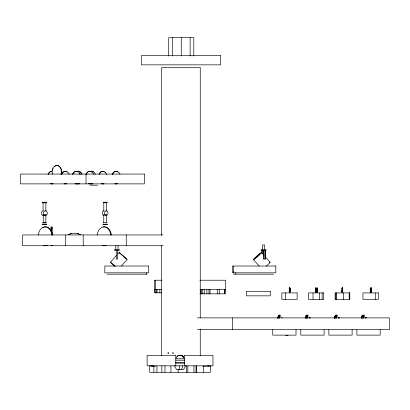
<?xml version="1.0" encoding="UTF-8"?>
<svg xmlns="http://www.w3.org/2000/svg" width="410" height="410" viewBox="0 0 410 410"><rect width="100%" height="100%" fill="white"/><g stroke="black" fill="none" stroke-linecap="round" stroke-linejoin="round"><path stroke-width="0.61" d="M43.316 222.732L43.265 215.112M43.071 211.186L43.071 202.771L43.573 202.765M45.274 222.732L45.864 222.738L45.869 215.106L43.808 215.101M45.869 211.186L45.869 202.771L45.279 202.765M103.786 211.171L103.817 202.76M103.756 222.727L103.781 215.096M106.554 222.738L106.585 215.106M106.585 211.181L106.615 202.771M289.706 291.433C290.418 290.178 289.224 290.721 289.983 292.14M289.978 289.255C289.496 286.867 290.536 290.787 289.47 291.136M342.586 290.808L342.345 290.316L342.35 291.515L342.253 290.075M50.927 230.574L51.117 226.827L51.322 231.553M51.937 229.595L52.101 226.827L52.337 235.053M342.207 288.445L342.212 289.204M342.376 290.895L342.181 291.505L342.591 291.582M342.365 288.804L342.447 287.938L342.381 288.63M342.427 289.849L342.386 290.295L342.447 289.127M342.437 288.886L342.381 289.824M370.312 289.004L370.414 287.922L370.65 288.573M370.548 292.13L370.645 291.448M370.425 290.844C370.286 289.757 371.06 290.752 370.471 290.926C370.476 290.331 370.204 290.085 370.635 290.07C370.722 289.265 369.933 286.708 370.671 288.522M289.532 290.27C289.168 289.844 289.921 287.974 290.28 289.568C289.66 290.147 289.204 289.465 289.332 290.598C292.033 291.853 288.353 288.266 289.778 292.125M289.978 291.592L289.803 292.094L289.475 290.321M278.026 318.17L278.103 317.043M279.087 317.109L279.989 315.797M305.388 318.17L305.465 317.043M307.044 317.109L307.946 315.797L307.259 315.305M334.652 318.17L334.724 317.043M335.021 318.17L335.098 317.043M336.082 317.109L336.984 315.797M361.564 318.17L361.64 317.043M371.158 291.546L371.24 292.104L371.24 289.711L371.193 291.515M277.801 318.206L277.97 316.71L279.256 316.802L279.164 318.078M278.2 316.956L278.149 316.33L279.215 315.146M278.277 316.73L278.226 316.105L279.292 314.921L279.994 315.392L279.441 316.289M305.235 317.986L305.332 316.71L306.188 316.771M305.64 316.73L305.588 316.105L306.654 314.921L307.356 315.392L306.803 316.289M306.526 318.078L306.618 316.802M307.121 318.078L307.213 316.802M334.498 317.986L334.591 316.71M334.898 316.73L334.847 316.105L335.918 314.921L336.62 315.392M334.873 317.986L334.965 316.71L336.251 316.802L336.159 318.078M335.272 316.73L335.221 316.105L336.287 314.921L336.989 315.392L336.436 316.289M361.41 317.986L361.507 316.71L362.363 316.771M361.815 316.73L361.763 316.105L362.829 314.921L363.532 315.392L362.978 316.289M362.696 318.078L362.794 316.802M317.007 292.115L316.991 291.284M342.319 289.506C341.699 291.249 343.272 289.983 342.396 289.486M370.312 290.193L370.43 288.896L370.44 289.163M278.041 318.104L278.164 316.981L279.338 317.114L279.215 318.232M278.421 317.012L278.354 316.433L279.302 315.305M305.404 318.104L305.527 316.981L306.7 317.114L306.577 318.232M305.783 317.012L305.716 316.433L306.665 315.305M307.167 317.099L308.079 315.828L307.382 315.321M307.172 318.232L307.295 317.114M334.668 318.104L334.791 316.981M335.047 317.012L335.016 316.382L336.046 315.321M335.037 318.104L335.16 316.981L336.333 317.114L336.21 318.232M335.416 317.012L335.482 316.448M361.579 318.104L361.702 316.981L362.876 317.114L362.753 318.232M361.958 317.012L361.892 316.433L362.84 315.305M363.368 317.099L364.28 315.828L363.578 315.321M363.373 318.232L363.496 317.114M315.854 289.27L315.731 288.297L315.982 290.598L315.72 291.725L315.854 290.767M315.633 290.808L315.885 290.362M315.854 288.43L315.767 287.933L315.633 288.43M315.638 291.638C316.525 291.833 315.023 292.084 315.859 291.592M315.633 292.14L315.746 291.864L315.859 292.135M315.849 290.47L315.541 289.434L315.843 289.173M289.752 289.224L289.588 289.316M289.757 291.633L289.173 291.469L289.409 290.685M289.578 290.669L289.532 291.459M289.578 291.858C288.763 291.828 290.721 290.644 290.208 292.12M317.202 288.947L317.063 287.938L316.991 288.901M316.991 290.531L317.13 289.214M342.427 290.162L342.56 291.028M279.466 317.637L280.112 316.592L279.507 316.125M306.829 317.637L307.474 316.592L306.87 316.125M307.423 317.637L308.069 316.592M336.461 317.637L337.107 316.592L336.502 316.125M363.004 317.637L363.649 316.592L363.045 316.125M363.624 317.637L364.27 316.592M289.537 288.44L289.557 289.27M370.471 289.568C369.082 290.055 371.644 291.126 370.563 289.501M317.104 289.163L317.012 289.701M317.155 290.47L317.012 292.079M371.378 290.49L371.209 287.938L371.306 289.68M371.501 292.089L370.963 292.13M51.178 245.405L51.117 245.728L51.055 245.405M52.162 245.405L52.101 245.728L52.039 245.405M342.032 291.582L342.078 292.115M371.516 291.464L371.142 290.7L371.081 291.664M317.155 291.341L317.038 289.721M289.583 290.152L289.773 290.398L289.773 289.66M371.173 289.337L371.532 288.63L371.004 288.461M289.978 288.43L290.013 288.025L289.388 287.712M370.22 289.086L370.445 289.947L370.43 289.163M370.445 291.5L370.44 292.094M181.717 369.471L182.701 365.822M342.053 292.135C342.934 291.879 342.422 290.685 342.232 291.899M370.978 288.512L371.081 289.286M289.532 288.015C288.84 289.352 290.157 286.662 290.239 288.496C289.429 288.394 289.281 289.655 289.481 289.711M289.511 288.748L289.978 288.476L289.757 290.459M342.145 288.087L342.037 290.198L342.493 290.557M342.145 290.464L342.119 290.777M341.935 291.582L341.976 292.115M342.176 292.099L342.396 292.089M342.611 291.536L342.606 290.854M371.101 290.475L371.383 290.541M370.655 292.135L370.666 291.5M342.099 290.818L342.094 291.577M289.762 289.67L289.511 289.942M176.156 358.022C176.971 354.327 182.778 354.327 183.593 358.022M342.032 291.582L342.247 291.315M341.935 291.582L342.15 291.315M290.034 290.777L289.978 290.418M317.33 292.115L317.268 290.792M371.542 292.11L371.506 291.428M371.47 291.561L371.183 291.72M370.102 292.13L370.502 291.869M289.245 289.614L289.398 289.942M342.734 292.13L342.432 291.3M342.212 288.44L342.622 288.517L342.468 289.332M342.381 289.127L342.417 288.625M342.396 292.099L342.124 291.736L342.447 291.51M317.304 289.788L317.268 288.414M185.668 365.822L183.583 369.471L176.49 369.471L174.409 365.822M370.261 290.193C370.404 291.382 370.502 291.489 370.42 290.91M370.312 291.382L370.209 292.104M316.11 292.135C316.71 291.12 314.839 291.064 315.408 292.12M307.351 315.797L306.46 316.961M363.526 315.797L362.635 316.961M363.347 317.027L364.147 315.797L363.46 315.305M289.245 288.425L289.337 287.733M279.405 317.755L280.035 316.817M342.176 288.02L342.468 287.948M317.273 288.64L317.335 287.928M317.273 291.018L317.299 289.644M335.923 315.305L335.072 316.499M336.297 315.305L335.441 316.499M316.884 289.542L316.894 290.49M317.243 290.449L317.207 290.142M289.475 291.5L289.506 292.135M110.444 262.262L116.594 255.312M117.824 253.923L119.054 252.534M121.36 266.085L127.1 259.602M342.56 288.65C343.349 287.436 341.151 287.687 342.135 288.712M342.56 289.839L342.57 289.014M317.237 288.681L316.74 288.481L316.94 287.728M317.268 289.834L316.74 289.675L316.94 288.917M371.024 290.172L371.081 291.095M371.07 291.325L370.932 292.12M371.101 289.537L371.081 290.475M289.337 288.922L289.322 290.485M289.337 290.116L289.106 290.649L289.398 291.131M316.884 288.353L316.94 289.322M317.207 289.291L317.207 288.953M316.884 290.731L316.94 291.705M317.207 291.669L317.243 291.361M342.247 287.743C341.212 289.337 343.975 288.297 342.253 287.743M342.504 289.675L341.914 290.449L342.135 291.09M342.247 290.126C341.197 291.346 343.667 291.228 342.529 290.111M316.94 290.162L316.71 290.752L317.084 291.136M316.894 291.325L316.761 292.104M177.156 356.3L178.878 355.306M371.029 290.167L371.465 290.193M342.15 288.937L342.135 289.901M342.247 288.937C341.222 290.49 343.903 289.557 342.304 288.912M289.337 291.305L289.173 292.12L289.46 291.869M371.076 291.32L371.465 291.382M71.314 233.541L68.378 234.756C72.124 232.675 76.798 232.68 80.544 234.756L77.608 233.541M178.447 355.69L179.375 355.306L178.447 355.69M289.347 288.922L289.788 289.265M281.567 317.94L282.475 317.878M308.93 317.94L309.837 317.878M309.529 317.94L310.431 317.878M338.194 317.94L339.096 317.878M338.568 317.94L339.47 317.878M365.105 317.94L366.012 317.878M365.725 317.94L366.632 317.878M152.827 365.869L150.306 365.869M370.502 288.297C369.005 289.173 371.737 289.711 370.563 288.312M370.502 290.68C368.985 291.669 371.814 291.971 370.512 290.68M45.869 202.771L46.499 202.776L44.956 202.765M43.147 215.106L43.568 215.101M45.787 215.112L45.94 215.112M43.137 222.743L42.737 222.738L43.147 222.738M42.389 224.208L42.461 224.219M46.54 224.219L46.468 224.208M42.994 214.799L43.808 214.799M42.994 215.106L43.316 215.106M45.884 222.743L46.192 222.738L45.741 222.738M42.286 224.214L43.194 224.219M46.668 224.214L45.735 224.208M43.88 202.765L42.445 202.771L43.301 202.776M43.05 222.732L43.562 222.732M42.568 224.208L43.05 224.208M45.879 224.219L46.361 224.219M43.46 215.101L43.875 215.101M43.352 222.732L43.875 222.732M42.978 224.208L43.537 224.208M45.951 224.219L43.665 224.219M44.003 224.311L43.378 224.316L44.09 224.321M44.926 224.321L45.551 224.316L44.839 224.311M90.472 185.207L97.539 185.207M43.614 202.765L44.229 202.765M44.121 202.765L44.654 202.765M43.737 222.732L44.224 222.732M44.167 222.732L44.618 222.732M43.491 224.203L44.085 224.203M44.07 224.306L44.864 224.326M163.072 234.935L22.555 234.935L22.555 245.728L163.072 245.728M114.282 249.423L119.576 249.423M260.95 249.423L266.228 249.423M114.282 250.495L119.576 250.495M260.95 250.495L266.228 250.495M119.715 253.113L126.295 258.823M233.695 271.83L234.043 271.83M107.082 274.172L147.036 274.172M233.695 274.172L273.578 274.172M162.022 280.225L154.309 280.225L154.314 289.486L161.74 289.486M199.931 280.225L225.587 280.225L225.577 289.486L200.008 289.486M161.74 292.842L154.811 292.842L154.811 289.486M199.921 293.832L225.105 293.832L225.105 289.486M197.328 317.888L389.5 317.888L389.5 329.671L197.328 329.671M285.708 335.354L288.071 335.354M175.767 358.786L184.859 358.786M175.926 360.205L184.695 360.205M175.444 362.46L184.628 362.46M175.957 363.163L184.746 363.163M207.762 366.171L210.35 366.171M151.228 366.217L155.492 366.217M202.822 366.217L207.152 366.217M44.29 202.258C36.762 202.222 52.075 202.273 44.654 202.243M44.598 202.765L45.172 202.765M45.008 214.799L45.889 214.799M44.593 222.732L45.064 222.732M44.946 222.732L45.464 222.732M44.664 224.203L45.264 224.208M44.562 224.311L46.771 224.316L42.158 224.316L43.665 224.321M43.132 224.219L44.367 224.321M45.223 224.208L45.797 224.208M103.187 202.232L107.251 202.248M103.187 202.755L107.246 202.771M103.704 214.789L104.504 214.794M106.067 214.799L106.6 214.799M103.617 215.096L106.749 215.106M103.428 222.722L106.882 222.738M102.838 224.198L107.461 224.214M107.461 224.316L102.869 224.301M46.161 224.208L46.566 224.208M42.363 224.219L42.768 224.219M180.369 355.173L182.296 355.69L183.7 357.095M370.512 291.869L370.804 292.115M371.127 288.737L371.562 288.486L371.506 287.861M371.127 291.115L371.562 290.869L371.47 290.198M289.357 288.737L289.178 288.553L289.286 289.27M207.619 365.448L209.085 365.992M371.086 289.906L371.562 289.675L371.47 289.009M289.332 290.495L289.931 290.331L289.757 290.808M363.45 314.921L364.152 315.392M307.249 314.921L307.956 315.392M371.081 288.712L370.901 287.974L371.465 287.815M371.465 289.004L370.901 289.163L371.081 289.901M182.296 355.69L183.091 356.3M306.716 316.971L307.438 317.53M289.773 288.02L289.665 288.373M119.858 253.313L120.217 253.703M261.524 252.534A5.371 0.389 -41.4 0 1 255.527 258.238A5.371 0.389 -41.4 0 1 255.42 257.434A5.371 0.389 -41.4 0 1 261.524 252.534L263.978 255.312M265.203 256.701L270.108 262.262M253.457 259.602L259.181 266.085M182.593 356.3L183.203 357.095M179.221 365.822L179.524 369.471M380.183 329.671L380.183 335.129L356.91 335.129L356.91 329.671M375.268 292.919L375.268 299.392M352.123 329.671L352.123 335.129L328.856 335.129L328.856 329.671M349.223 292.919L349.223 299.392M343.662 292.919L343.662 299.392M336.61 292.919L336.61 299.392M335.851 292.919L335.851 299.392M324.069 329.671L324.069 335.129L300.802 335.129L300.802 329.671M322.173 292.919L322.173 299.392M319.308 292.919L319.308 299.392M313.014 292.919L313.014 299.392M296.015 329.671L296.015 335.129L272.747 335.129L272.747 329.671M285.386 292.919L285.386 299.392M265.265 250.495L265.265 259.079L263.814 259.079L263.814 251.074L262.016 251.074L262.016 253.534M265.162 251.074L265.162 259.079M264.686 249.423L264.686 244.944L262.492 244.944L262.492 249.423M263.917 250.495L263.917 259.079M263.363 251.074L263.363 254.769M263.261 250.495L263.261 254.784M261.913 250.495L261.913 252.944M235.729 272.834L235.729 274.172M233.715 266.018L233.715 272.834M232.516 317.888L232.516 329.671M224.957 289.486L224.957 293.832M224.383 289.486L224.383 293.832M219.237 289.486L219.237 293.832M217.259 289.486L217.259 293.832M210.356 365.822L210.356 372.3L149.722 372.3L149.722 365.822M210.022 289.486L210.022 293.832M208.962 289.486L208.962 293.832M206.901 289.486L206.901 293.832M204.211 289.486L204.211 293.832M203.719 365.822L203.719 372.3M202.76 289.486L202.76 293.832M201.561 289.486L201.561 293.832M200.408 289.486L200.408 293.832M200.249 317.796L200.249 67.419L161.673 67.419L161.673 235.191M200.249 329.322L200.249 355.578M193.956 365.822L193.956 372.3M193.797 56.052L193.797 37.7L168.715 37.7L168.715 56.052M190.122 37.7L190.122 56.052M187.841 365.822L187.841 372.3M186.36 365.822L186.36 372.3M184.3 365.822L184.3 355.306L212.954 355.306L212.954 365.822L147.123 365.822L147.123 355.306L175.772 355.306L175.772 365.822M181.256 37.7L181.256 56.052M178.145 369.354L178.145 372.3M172.39 37.7L172.39 56.052M170.929 365.822L170.929 372.3M164.953 365.822L164.953 372.3M161.853 365.822L161.853 372.3M161.673 245.436L161.673 355.578M159.854 289.486L159.854 292.842M157.061 289.486L157.061 292.842M156.933 365.822L156.933 372.3M156.189 289.486L156.189 292.842M155.436 280.225L155.436 289.486M155.047 289.486L155.047 292.842M153.883 365.822L153.883 372.3M146.283 272.834L146.283 274.172M126.254 234.935L126.254 245.728M118.029 245.585L118.029 249.423M117.619 250.495L117.619 259.079L116.245 259.079L116.245 250.495M115.83 245.585L115.83 249.423M86.018 174.06L86.018 183.88M83.199 234.935L83.199 245.728M65.605 234.935L65.605 245.728M269.539 262.502A5.371 0.389 -41.4 0 1 266.136 266.259M114.595 266.259A5.371 0.261 41.5 0 1 110.459 262.231A5.371 0.261 41.5 0 1 115.379 266.259M125.199 258.238A5.371 0.261 41.5 0 1 124.245 257.434M119.228 252.775A5.371 0.261 41.5 0 1 122.949 255.604A5.371 0.261 41.5 0 1 126.997 259.602M72.867 174.301A6.34 4.295 -90 0 1 80.298 174.429M77.623 183.68A6.34 4.295 -90 0 1 75.399 183.644M72.483 174.301A6.34 4.295 -90 0 1 77.336 171.431M79.248 173.107A6.34 4.295 -90 0 1 79.919 174.429M75.02 183.644A6.34 4.295 -90 0 0 77.239 183.68A6.34 4.295 -90 0 0 79.494 183.68M99.276 174.301A6.34 4.295 -90 0 1 106.708 174.429M104.032 183.68A6.34 4.295 -90 0 1 101.808 183.644M98.897 174.301A6.34 4.295 -90 0 1 103.745 171.431M104.775 172.082A6.34 4.295 -90 0 1 105.385 172.728M103.648 183.68A6.34 4.295 -90 0 1 101.429 183.644M112.53 174.429A6.34 4.295 -90 0 1 119.966 174.301M117.429 183.644A6.34 4.295 -90 0 1 115.21 183.68M112.15 174.429A6.34 4.295 -90 0 1 117.993 172.01M117.05 183.644A6.34 4.295 -90 0 1 114.831 183.68M86.269 174.429A6.34 4.295 -90 0 1 93.706 174.301M91.169 183.644A6.34 4.295 -90 0 1 88.95 183.68M85.89 174.429A6.34 4.295 -90 0 1 91.732 172.01M90.789 183.644A6.34 4.295 -90 0 1 88.565 183.68M52.777 183.68A6.34 4.295 -90 0 1 50.558 183.644M48.021 174.301A6.34 4.295 -90 0 1 51.768 171.196M53.156 183.68A6.34 4.295 -90 0 1 50.937 183.644M48.406 174.301A6.34 4.295 -90 0 1 52.147 171.196M76.988 171.395A6.34 4.295 -90 0 1 79.212 171.431M80.242 172.082A6.34 4.295 -90 0 1 81.124 173.107M79.115 183.68A6.34 4.295 -90 0 1 76.895 183.644M77.367 171.395A6.34 4.295 -90 0 1 82.174 174.429M90.2 171.431A6.34 4.295 -90 0 1 93.46 172.01M92.516 183.644A6.34 4.295 -90 0 1 90.292 183.68M90.579 171.431A6.34 4.295 -90 0 1 95.427 174.301M92.896 183.644A6.34 4.295 -90 0 1 90.677 183.68M61.356 174.429A6.34 4.295 -90 0 1 67.199 172.01M66.256 183.644A6.34 4.295 -90 0 1 64.032 183.68M61.736 174.429A6.34 4.295 -90 0 1 69.167 174.301M66.635 183.644A6.34 4.295 -90 0 1 64.411 183.68M52.495 174.429A6.34 4.669 -90 0 1 56.8 165.471A6.34 4.669 -90 0 1 60.957 174.563M54.14 166.911A6.34 4.669 -90 0 1 59.983 166.829A6.34 4.669 -90 0 1 61.305 174.563M52.603 170.099A6.34 4.669 -90 0 1 53.085 168.577M102.884 227.15A9.45 6.765 -90 0 1 111.346 235.043M106.39 245.405A9.45 6.765 -90 0 1 102.884 245.405M97.237 235.043A9.45 6.765 -90 0 1 103.945 226.827A9.45 6.765 -90 0 1 110.654 235.043M105.698 245.405A9.45 6.765 -90 0 1 102.198 245.405M42.876 227.714A9.45 6.765 -90 0 1 52.444 235.043M47.488 245.405A9.45 6.765 -90 0 1 43.983 245.405M38.335 235.043A9.45 6.765 -90 0 1 45.044 226.827A9.45 6.765 -90 0 1 51.752 235.043M46.796 245.405A9.45 6.765 -90 0 1 43.296 245.405M103.791 215.522A2.414 1.666 -90 0 1 102.264 212.918A2.414 1.666 -90 0 1 104.058 210.704M43.199 215.527A2.414 1.901 -90 0 1 41.451 213.241A2.414 1.901 -90 0 1 43.009 210.745M315.316 288.189C316.141 290.019 316.443 286.539 315.316 288.189M315.316 290.572C316.141 292.402 316.443 288.917 315.316 290.572M315.316 289.378C316.161 291.202 316.407 287.738 315.316 289.378M280.122 315.828L279.312 317.053L278.395 316.382L279.42 315.321L280.122 315.828M307.485 315.828L306.675 317.053L305.757 316.382L306.782 315.321L307.485 315.828M337.117 315.828L336.308 317.053L335.39 316.382L336.42 315.321L337.117 315.828M363.66 315.828L362.85 317.053L361.933 316.382L362.958 315.321L363.66 315.828M220.565 55.632L141.358 55.632L141.358 64.852L220.565 64.852L220.565 55.632M144.387 174.06L20.5 174.06L20.5 183.88L144.387 183.88L144.387 174.06M148.446 266.018L104.832 266.018L104.832 272.834L148.446 272.834L148.446 266.018M275.822 266.018L232.578 266.018L232.578 272.834L275.822 272.834L275.822 266.018M270.282 291.3L246.384 291.3L246.384 295.846L270.282 295.846L270.282 291.3M297.117 292.919L281.865 292.919L281.865 299.392L297.117 299.392L297.117 292.919M323.751 292.919L308.494 292.919L308.494 299.392L323.751 299.392L323.751 292.919M349.781 292.919L335.108 292.919L335.108 299.392L349.781 299.392L349.781 292.919M378.327 292.919L362.932 292.919L362.932 299.392L378.327 299.392L378.327 292.919M168.618 352.872L167.895 352.872L167.895 353.425L168.618 353.425L168.618 352.872M173.184 352.872L172.456 352.872L172.456 353.425L173.184 353.425L173.184 352.872M196.185 372.3L196.185 365.822L196.129 372.3M255.85 257.88A4.489 0.328 -41.4 0 0 260.862 253.113A4.489 0.328 -41.4 0 0 255.763 257.208A4.489 0.328 -41.4 0 0 255.85 257.88M104.96 211.739A2.414 1.666 90 0 0 106.2 215.522A2.414 1.666 90 0 0 107.835 212.078A2.414 1.666 90 0 0 104.96 211.739M46.965 214.491A2.414 1.901 -90 0 0 45.556 210.714A2.414 1.901 -90 0 0 43.685 214.153A2.414 1.901 -90 0 0 46.965 214.491"/></g></svg>
